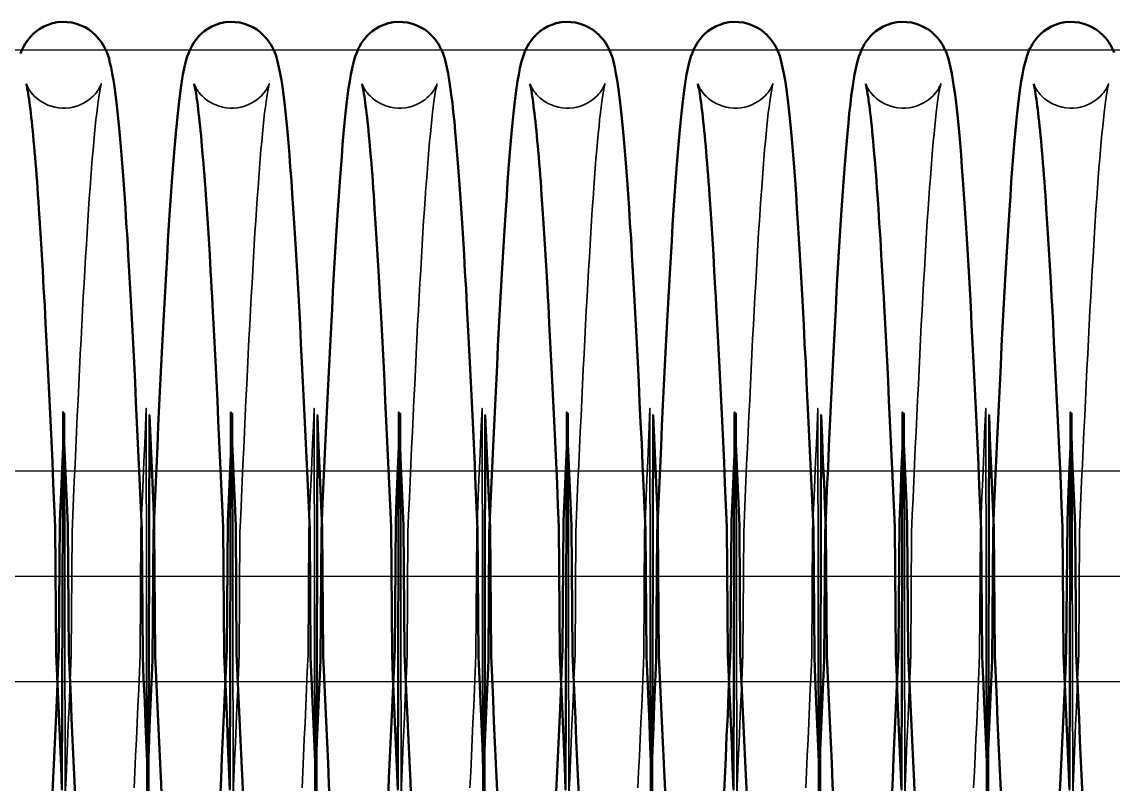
# Model space of a CAD drawing. Header units: millimetres. Extents: x 0 to 190005487, y 0 to 455456909.
# Drawn here: x 90933 to 90984.8, y 28299.7 to 28335.9 of the extents above; entities that cross this region are included whole.
import ezdxf

# ---------------------------------------------------------------- set-up
doc = ezdxf.new("R2010")
doc.units = ezdxf.units.MM
doc.header["$LTSCALE"] = 400
doc.header["$MEASUREMENT"] = 0
doc.linetypes.add('ACAD_ISO04W100', pattern=[30, 24, -3, 0, -3])
doc.linetypes.add('CEN', pattern=[35, 30, -2, 1, -2])
doc.layers.get('0').update_dxf_attribs({"linetype": 'CONTINUOUS'})
doc.layers.add('cen', color=1, linetype='ACAD_ISO04W100')
doc.layers.add('가려진 것(ISO)', color=7, linetype='CONTINUOUS', lineweight=35)
doc.layers.add('가시적인 것(ISO)', color=7, linetype='CONTINUOUS', lineweight=50)

# ---------------------------------------------------------------- blocks, each defined once
blk = doc.blocks.new('토션스프링 3')
at = {"layer": '가려진 것(ISO)', "flags": 128}
for points in [[(21462384.21, -50952857.63), (21462384.22, -50952857.65), (21462384.24, -50952857.7), (21462384.28, -50952857.81), (21462384.36, -50952857.97), (21462384.42, -50952858.08), (21462384.49, -50952858.2), (21462384.59, -50952858.33), (21462384.7, -50952858.48), (21462384.84, -50952858.65), (21462385.01, -50952858.83), (21462385.21, -50952859.01), (21462385.43, -50952859.19), (21462385.69, -50952859.36), (21462385.97, -50952859.52), (21462386.27, -50952859.66), (21462386.59, -50952859.77), (21462386.93, -50952859.86), (21462387.28, -50952859.92), (21462387.63, -50952859.95), (21462387.99, -50952859.95), (21462388.35, -50952859.91), (21462388.69, -50952859.85), (21462389.03, -50952859.76), (21462389.35, -50952859.63), (21462389.65, -50952859.49), (21462389.92, -50952859.33), (21462390.17, -50952859.16), (21462390.39, -50952858.98), (21462390.58, -50952858.8), (21462390.75, -50952858.62), (21462390.88, -50952858.46), (21462390.99, -50952858.31), (21462391.08, -50952858.17), (21462391.15, -50952858.05), (21462391.21, -50952857.95), (21462391.25, -50952857.87), (21462391.31, -50952857.74), (21462391.34, -50952857.67), (21462391.35, -50952857.63), (21462391.35, -50952857.64), (21462391.34, -50952857.67), (21462391.32, -50952857.73), (21462391.3, -50952857.81), (21462391.28, -50952857.91), (21462391.23, -50952858.17), (21462391.17, -50952858.51), (21462391.11, -50952858.9), (21462391.04, -50952859.35), (21462390.98, -50952859.86), (21462390.91, -50952860.42), (21462390.84, -50952861.02), (21462390.77, -50952861.68), (21462390.7, -50952862.38), (21462390.63, -50952863.13), (21462390.56, -50952863.93), (21462390.49, -50952864.76), (21462390.42, -50952865.64), (21462390.35, -50952866.56), (21462390.28, -50952867.53), (21462390.21, -50952868.53), (21462390.14, -50952869.57), (21462390.07, -50952870.66), (21462390, -50952871.77), (21462389.93, -50952872.93), (21462389.85, -50952874.11), (21462389.78, -50952875.33), (21462389.71, -50952876.58), (21462389.64, -50952877.86), (21462389.57, -50952879.18), (21462389.5, -50952880.53), (21462389.43, -50952881.91), (21462389.35, -50952883.31), (21462389.28, -50952884.74), (21462389.21, -50952886.2), (21462389.14, -50952887.68), (21462389.07, -50952889.18), (21462389, -50952890.7), (21462388.93, -50952892.24), (21462388.85, -50952893.79), (21462388.78, -50952895.37), (21462388.71, -50952896.97), (21462388.64, -50952898.58), (21462388.57, -50952900.21), (21462388.5, -50952911.85), (21462388.42, -50952913.5), (21462388.35, -50952915.16), (21462388.28, -50952916.83), (21462388.21, -50952918.5), (21462388.14, -50952920.18), (21462388.07, -50952921.86), (21462388, -50952923.54), (21462387.92, -50952925.23), (21462387.85, -50952888.93), (21462387.78, -50952890.62)], [(21462400.16, -50952857.63), (21462400.17, -50952857.65), (21462400.19, -50952857.7), (21462400.23, -50952857.81), (21462400.31, -50952857.97), (21462400.37, -50952858.07), (21462400.44, -50952858.19), (21462400.53, -50952858.33), (21462400.64, -50952858.48), (21462400.78, -50952858.65), (21462400.95, -50952858.82), (21462401.15, -50952859), (21462401.37, -50952859.18), (21462401.63, -50952859.35), (21462401.91, -50952859.51), (21462402.21, -50952859.65), (21462402.53, -50952859.77), (21462402.87, -50952859.86), (21462403.22, -50952859.92), (21462403.57, -50952859.95), (21462403.93, -50952859.95), (21462404.28, -50952859.92), (21462404.63, -50952859.85), (21462404.96, -50952859.76), (21462405.28, -50952859.64), (21462405.58, -50952859.49), (21462405.86, -50952859.33), (21462406.11, -50952859.16), (21462406.33, -50952858.98), (21462406.53, -50952858.8), (21462406.69, -50952858.62), (21462406.83, -50952858.46), (21462406.94, -50952858.31), (21462407.03, -50952858.17), (21462407.1, -50952858.06), (21462407.15, -50952857.95), (21462407.2, -50952857.87), (21462407.25, -50952857.74), (21462407.28, -50952857.67), (21462407.3, -50952857.63), (21462407.3, -50952857.63), (21462407.29, -50952857.67), (21462407.27, -50952857.73), (21462407.25, -50952857.81), (21462407.23, -50952857.91), (21462407.18, -50952858.17), (21462407.12, -50952858.51), (21462407.06, -50952858.9), (21462406.99, -50952859.35), (21462406.93, -50952859.86), (21462406.86, -50952860.41), (21462406.79, -50952861.02), (21462406.72, -50952861.68), (21462406.65, -50952862.38), (21462406.58, -50952863.13), (21462406.51, -50952863.92), (21462406.44, -50952864.76), (21462406.37, -50952865.64), (21462406.3, -50952866.56), (21462406.23, -50952867.52), (21462406.16, -50952868.53), (21462406.09, -50952869.57), (21462406.02, -50952870.65), (21462405.94, -50952871.77), (21462405.87, -50952872.92), (21462405.8, -50952874.11), (21462405.73, -50952875.33), (21462405.66, -50952876.58), (21462405.59, -50952877.86), (21462405.52, -50952879.18), (21462405.44, -50952880.53), (21462405.37, -50952881.9), (21462405.3, -50952883.31), (21462405.23, -50952884.74), (21462405.16, -50952886.2), (21462405.09, -50952887.68), (21462405.02, -50952889.18), (21462404.94, -50952890.7), (21462404.87, -50952892.23), (21462404.8, -50952893.79), (21462404.73, -50952895.37), (21462404.66, -50952896.96), (21462404.59, -50952898.58), (21462404.52, -50952900.21), (21462404.44, -50952911.85), (21462404.37, -50952913.5), (21462404.3, -50952915.16), (21462404.23, -50952916.83), (21462404.16, -50952918.5), (21462404.09, -50952920.18), (21462404.01, -50952921.86), (21462403.94, -50952923.54), (21462403.87, -50952925.23), (21462403.8, -50952888.93), (21462403.73, -50952890.62)], [(21462416.11, -50952857.63), (21462416.11, -50952857.65), (21462416.13, -50952857.7), (21462416.18, -50952857.81), (21462416.26, -50952857.97), (21462416.31, -50952858.07), (21462416.39, -50952858.19), (21462416.48, -50952858.33), (21462416.59, -50952858.48), (21462416.73, -50952858.65), (21462416.9, -50952858.82), (21462417.09, -50952859), (21462417.32, -50952859.18), (21462417.57, -50952859.35), (21462417.85, -50952859.51), (21462418.16, -50952859.65), (21462418.48, -50952859.77), (21462418.81, -50952859.86), (21462419.16, -50952859.92), (21462419.52, -50952859.95), (21462419.87, -50952859.95), (21462420.23, -50952859.92), (21462420.58, -50952859.85), (21462420.91, -50952859.76), (21462421.23, -50952859.64), (21462421.53, -50952859.49), (21462421.81, -50952859.33), (21462422.06, -50952859.16), (21462422.28, -50952858.98), (21462422.47, -50952858.8), (21462422.64, -50952858.62), (21462422.77, -50952858.46), (21462422.89, -50952858.31), (21462422.97, -50952858.17), (21462423.05, -50952858.06), (21462423.1, -50952857.95), (21462423.14, -50952857.87), (21462423.2, -50952857.74), (21462423.23, -50952857.67), (21462423.24, -50952857.63), (21462423.24, -50952857.63), (21462423.23, -50952857.67), (21462423.22, -50952857.73), (21462423.2, -50952857.81), (21462423.18, -50952857.91), (21462423.12, -50952858.17), (21462423.07, -50952858.51), (21462423, -50952858.9), (21462422.94, -50952859.35), (21462422.87, -50952859.86), (21462422.81, -50952860.41), (21462422.74, -50952861.02), (21462422.67, -50952861.68), (21462422.6, -50952862.38), (21462422.53, -50952863.13), (21462422.46, -50952863.92), (21462422.39, -50952864.76), (21462422.32, -50952865.64), (21462422.25, -50952866.56), (21462422.18, -50952867.52), (21462422.1, -50952868.53), (21462422.03, -50952869.57), (21462421.96, -50952870.65), (21462421.89, -50952871.77), (21462421.82, -50952872.92), (21462421.75, -50952874.11), (21462421.68, -50952875.33), (21462421.61, -50952876.58), (21462421.53, -50952877.86), (21462421.46, -50952879.18), (21462421.39, -50952880.53), (21462421.32, -50952881.9), (21462421.25, -50952883.31), (21462421.18, -50952884.74), (21462421.11, -50952886.2), (21462421.03, -50952887.68), (21462420.96, -50952889.18), (21462420.89, -50952890.7), (21462420.82, -50952892.23), (21462420.75, -50952893.79), (21462420.68, -50952895.37), (21462420.61, -50952896.96), (21462420.53, -50952898.58), (21462420.46, -50952900.21), (21462420.39, -50952911.85), (21462420.32, -50952913.5), (21462420.25, -50952915.16), (21462420.18, -50952916.83), (21462420.1, -50952918.5), (21462420.03, -50952920.18), (21462419.96, -50952921.86), (21462419.89, -50952923.54), (21462419.82, -50952925.23), (21462419.75, -50952888.93), (21462419.67, -50952890.62)], [(21462432.05, -50952857.63), (21462432.06, -50952857.65), (21462432.08, -50952857.7), (21462432.12, -50952857.81), (21462432.2, -50952857.97), (21462432.26, -50952858.07), (21462432.33, -50952858.19), (21462432.42, -50952858.33), (21462432.54, -50952858.48), (21462432.68, -50952858.65), (21462432.84, -50952858.82), (21462433.04, -50952859), (21462433.27, -50952859.18), (21462433.52, -50952859.35), (21462433.8, -50952859.51), (21462434.1, -50952859.65), (21462434.42, -50952859.77), (21462434.76, -50952859.86), (21462435.11, -50952859.92), (21462435.46, -50952859.95), (21462435.82, -50952859.95), (21462436.18, -50952859.92), (21462436.52, -50952859.85), (21462436.86, -50952859.76), (21462437.18, -50952859.64), (21462437.48, -50952859.49), (21462437.76, -50952859.33), (21462438.01, -50952859.16), (21462438.23, -50952858.98), (21462438.42, -50952858.8), (21462438.58, -50952858.62), (21462438.72, -50952858.46), (21462438.83, -50952858.31), (21462438.92, -50952858.17), (21462438.99, -50952858.06), (21462439.05, -50952857.95), (21462439.09, -50952857.87), (21462439.15, -50952857.74), (21462439.18, -50952857.67), (21462439.19, -50952857.63), (21462439.19, -50952857.63), (21462439.18, -50952857.67), (21462439.16, -50952857.73), (21462439.15, -50952857.81), (21462439.12, -50952857.91), (21462439.07, -50952858.17), (21462439.01, -50952858.51), (21462438.95, -50952858.9), (21462438.89, -50952859.35), (21462438.82, -50952859.86), (21462438.75, -50952860.41), (21462438.68, -50952861.02), (21462438.62, -50952861.68), (21462438.55, -50952862.38), (21462438.48, -50952863.13), (21462438.41, -50952863.92), (21462438.33, -50952864.76), (21462438.26, -50952865.64), (21462438.19, -50952866.56), (21462438.12, -50952867.52), (21462438.05, -50952868.53), (21462437.98, -50952869.57), (21462437.91, -50952870.65), (21462437.84, -50952871.77), (21462437.77, -50952872.92), (21462437.7, -50952874.11), (21462437.62, -50952875.33), (21462437.55, -50952876.58), (21462437.48, -50952877.86), (21462437.41, -50952879.18), (21462437.34, -50952880.53), (21462437.27, -50952881.9), (21462437.2, -50952883.31), (21462437.12, -50952884.74), (21462437.05, -50952886.2), (21462436.98, -50952887.68), (21462436.91, -50952889.18), (21462436.84, -50952890.7), (21462436.77, -50952892.23), (21462436.69, -50952893.79), (21462436.62, -50952895.37), (21462436.55, -50952896.96), (21462436.48, -50952898.58), (21462436.41, -50952900.21), (21462436.34, -50952911.85), (21462436.27, -50952913.5), (21462436.19, -50952915.16), (21462436.12, -50952916.83), (21462436.05, -50952918.5), (21462435.98, -50952920.18), (21462435.91, -50952921.86), (21462435.84, -50952923.54), (21462435.76, -50952925.23), (21462435.69, -50952888.93), (21462435.62, -50952890.62)], [(21462448, -50952857.63), (21462448.01, -50952857.65), (21462448.03, -50952857.7), (21462448.07, -50952857.81), (21462448.15, -50952857.97), (21462448.21, -50952858.07), (21462448.28, -50952858.19), (21462448.37, -50952858.33), (21462448.49, -50952858.48), (21462448.62, -50952858.65), (21462448.79, -50952858.82), (21462448.99, -50952859), (21462449.21, -50952859.18), (21462449.47, -50952859.35), (21462449.75, -50952859.51), (21462450.05, -50952859.65), (21462450.37, -50952859.77), (21462450.71, -50952859.86), (21462451.06, -50952859.92), (21462451.41, -50952859.95), (21462451.77, -50952859.95), (21462452.12, -50952859.92), (21462452.47, -50952859.85), (21462452.81, -50952859.76), (21462453.12, -50952859.64), (21462453.43, -50952859.49), (21462453.7, -50952859.33), (21462453.95, -50952859.16), (21462454.17, -50952858.98), (21462454.37, -50952858.8), (21462454.53, -50952858.62), (21462454.67, -50952858.46), (21462454.78, -50952858.31), (21462454.87, -50952858.17), (21462454.94, -50952858.06), (21462454.99, -50952857.95), (21462455.04, -50952857.87), (21462455.1, -50952857.74), (21462455.12, -50952857.67), (21462455.14, -50952857.63), (21462455.14, -50952857.63), (21462455.13, -50952857.67), (21462455.11, -50952857.73), (21462455.09, -50952857.81), (21462455.07, -50952857.91), (21462455.02, -50952858.17), (21462454.96, -50952858.51), (21462454.9, -50952858.9), (21462454.83, -50952859.35), (21462454.77, -50952859.86), (21462454.7, -50952860.41), (21462454.63, -50952861.02), (21462454.56, -50952861.68), (21462454.49, -50952862.38), (21462454.42, -50952863.13), (21462454.35, -50952863.92), (21462454.28, -50952864.76), (21462454.21, -50952865.64), (21462454.14, -50952866.56), (21462454.07, -50952867.52), (21462454, -50952868.53), (21462453.93, -50952869.57), (21462453.86, -50952870.65), (21462453.78, -50952871.77), (21462453.71, -50952872.92), (21462453.64, -50952874.11), (21462453.57, -50952875.33), (21462453.5, -50952876.58), (21462453.43, -50952877.86), (21462453.36, -50952879.18), (21462453.29, -50952880.53), (21462453.21, -50952881.9), (21462453.14, -50952883.31), (21462453.07, -50952884.74), (21462453, -50952886.2), (21462452.93, -50952887.68), (21462452.86, -50952889.18), (21462452.78, -50952890.7), (21462452.71, -50952892.23), (21462452.64, -50952893.79), (21462452.57, -50952895.37), (21462452.5, -50952896.96), (21462452.43, -50952898.58), (21462452.36, -50952900.21), (21462452.28, -50952911.85), (21462452.21, -50952913.5), (21462452.14, -50952915.16), (21462452.07, -50952916.83), (21462452, -50952918.5), (21462451.93, -50952920.18), (21462451.85, -50952921.86), (21462451.78, -50952923.54), (21462451.71, -50952925.23), (21462451.64, -50952888.93), (21462451.57, -50952890.62)], [(21462463.95, -50952857.63), (21462463.95, -50952857.65), (21462463.97, -50952857.7), (21462464.02, -50952857.81), (21462464.1, -50952857.97), (21462464.15, -50952858.07), (21462464.23, -50952858.19), (21462464.32, -50952858.33), (21462464.43, -50952858.48), (21462464.57, -50952858.65), (21462464.74, -50952858.82), (21462464.93, -50952859), (21462465.16, -50952859.18), (21462465.41, -50952859.35), (21462465.69, -50952859.51), (21462466, -50952859.65), (21462466.32, -50952859.77), (21462466.66, -50952859.86), (21462467, -50952859.92), (21462467.36, -50952859.95), (21462467.71, -50952859.95), (21462468.07, -50952859.92), (21462468.42, -50952859.85), (21462468.75, -50952859.76), (21462469.07, -50952859.64), (21462469.37, -50952859.49), (21462469.65, -50952859.33), (21462469.9, -50952859.16), (21462470.12, -50952858.98), (21462470.31, -50952858.8), (21462470.48, -50952858.62), (21462470.61, -50952858.46), (21462470.73, -50952858.31), (21462470.82, -50952858.17), (21462470.89, -50952858.06), (21462470.94, -50952857.95), (21462470.98, -50952857.87), (21462471.04, -50952857.74), (21462471.07, -50952857.67), (21462471.08, -50952857.63), (21462471.08, -50952857.63), (21462471.07, -50952857.67), (21462471.06, -50952857.73), (21462471.04, -50952857.81), (21462471.02, -50952857.91), (21462470.97, -50952858.17), (21462470.91, -50952858.51), (21462470.84, -50952858.9), (21462470.78, -50952859.35), (21462470.71, -50952859.86), (21462470.65, -50952860.41), (21462470.58, -50952861.02), (21462470.51, -50952861.68), (21462470.44, -50952862.38), (21462470.37, -50952863.13), (21462470.3, -50952863.92), (21462470.23, -50952864.76), (21462470.16, -50952865.64), (21462470.09, -50952866.56), (21462470.02, -50952867.52), (21462469.95, -50952868.53), (21462469.87, -50952869.57), (21462469.8, -50952870.65), (21462469.73, -50952871.77), (21462469.66, -50952872.92), (21462469.59, -50952874.11), (21462469.52, -50952875.33), (21462469.45, -50952876.58), (21462469.38, -50952877.86), (21462469.3, -50952879.18), (21462469.23, -50952880.53), (21462469.16, -50952881.9), (21462469.09, -50952883.31), (21462469.02, -50952884.74), (21462468.95, -50952886.2), (21462468.87, -50952887.68), (21462468.8, -50952889.18), (21462468.73, -50952890.7), (21462468.66, -50952892.23), (21462468.59, -50952893.79), (21462468.52, -50952895.37), (21462468.45, -50952896.96), (21462468.37, -50952898.58), (21462468.3, -50952900.21), (21462468.23, -50952911.85), (21462468.16, -50952913.5), (21462468.09, -50952915.16), (21462468.02, -50952916.83), (21462467.94, -50952918.5), (21462467.87, -50952920.18), (21462467.8, -50952921.86), (21462467.73, -50952923.54), (21462467.66, -50952925.23), (21462467.59, -50952888.93), (21462467.52, -50952890.62)], [(21462479.89, -50952857.63), (21462479.9, -50952857.65), (21462479.92, -50952857.7), (21462479.96, -50952857.81), (21462480.04, -50952857.97), (21462480.1, -50952858.07), (21462480.17, -50952858.19), (21462480.27, -50952858.33), (21462480.38, -50952858.48), (21462480.52, -50952858.65), (21462480.69, -50952858.82), (21462480.88, -50952859), (21462481.11, -50952859.18), (21462481.36, -50952859.35), (21462481.64, -50952859.51), (21462481.94, -50952859.65), (21462482.26, -50952859.77), (21462482.6, -50952859.86), (21462482.95, -50952859.92), (21462483.31, -50952859.95), (21462483.66, -50952859.95), (21462484.02, -50952859.92), (21462484.36, -50952859.85), (21462484.7, -50952859.76), (21462485.02, -50952859.64), (21462485.32, -50952859.49), (21462485.6, -50952859.33), (21462485.85, -50952859.16), (21462486.07, -50952858.98), (21462486.26, -50952858.8), (21462486.42, -50952858.62), (21462486.56, -50952858.46), (21462486.67, -50952858.31), (21462486.76, -50952858.17), (21462486.83, -50952858.06), (21462486.89, -50952857.95), (21462486.93, -50952857.87), (21462486.99, -50952857.74), (21462487.02, -50952857.67), (21462487.03, -50952857.63), (21462487.03, -50952857.63), (21462487.02, -50952857.67), (21462487.01, -50952857.73), (21462486.99, -50952857.81), (21462486.96, -50952857.91), (21462486.91, -50952858.17), (21462486.85, -50952858.51), (21462486.79, -50952858.9), (21462486.73, -50952859.35), (21462486.66, -50952859.86), (21462486.59, -50952860.41), (21462486.52, -50952861.02), (21462486.46, -50952861.68), (21462486.39, -50952862.38), (21462486.32, -50952863.13), (21462486.25, -50952863.92), (21462486.18, -50952864.76), (21462486.1, -50952865.64), (21462486.03, -50952866.56), (21462485.96, -50952867.52), (21462485.89, -50952868.53), (21462485.82, -50952869.57), (21462485.75, -50952870.65), (21462485.68, -50952871.77), (21462485.61, -50952872.92), (21462485.54, -50952874.11), (21462485.46, -50952875.33), (21462485.39, -50952876.58), (21462485.32, -50952877.86), (21462485.25, -50952879.18), (21462485.18, -50952880.53), (21462485.11, -50952881.9), (21462485.04, -50952883.31), (21462484.96, -50952884.74), (21462484.89, -50952886.2), (21462484.82, -50952887.68), (21462484.75, -50952889.18), (21462484.68, -50952890.7), (21462484.61, -50952892.23), (21462484.54, -50952893.79), (21462484.46, -50952895.37), (21462484.39, -50952896.96), (21462484.32, -50952898.58), (21462484.25, -50952900.21), (21462484.18, -50952911.85), (21462484.11, -50952913.5), (21462484.03, -50952915.16), (21462483.96, -50952916.83), (21462483.89, -50952918.5), (21462483.82, -50952920.18), (21462483.75, -50952921.86), (21462483.68, -50952923.54), (21462483.61, -50952925.23), (21462483.53, -50952888.93), (21462483.46, -50952890.62)], [(21462394.47, -50952924.51), (21462394.54, -50952922.99), (21462394.61, -50952921.45), (21462394.68, -50952919.89), (21462394.75, -50952918.32), (21462394.83, -50952916.73), (21462394.9, -50952915.12), (21462394.97, -50952913.49), (21462395.04, -50952911.85), (21462395.11, -50952900.2), (21462395.18, -50952898.54), (21462395.25, -50952896.87), (21462395.33, -50952895.2), (21462395.4, -50952893.52), (21462395.47, -50952891.84), (21462395.54, -50952890.16), (21462395.61, -50952888.47), (21462395.68, -50952924.78), (21462395.75, -50952923.09)], [(21462410.42, -50952924.51), (21462410.49, -50952922.99), (21462410.56, -50952921.45), (21462410.63, -50952919.89), (21462410.7, -50952918.32), (21462410.77, -50952916.73), (21462410.84, -50952915.12), (21462410.91, -50952913.49), (21462410.99, -50952911.85), (21462411.06, -50952900.2), (21462411.13, -50952898.54), (21462411.2, -50952896.87), (21462411.27, -50952895.2), (21462411.34, -50952893.52), (21462411.42, -50952891.84), (21462411.49, -50952890.15), (21462411.56, -50952888.47), (21462411.63, -50952924.78), (21462411.7, -50952923.09)], [(21462426.36, -50952924.51), (21462426.43, -50952922.99), (21462426.5, -50952921.45), (21462426.58, -50952919.89), (21462426.65, -50952918.32), (21462426.72, -50952916.73), (21462426.79, -50952915.12), (21462426.86, -50952913.49), (21462426.93, -50952911.85), (21462427.01, -50952900.2), (21462427.08, -50952898.54), (21462427.15, -50952896.87), (21462427.22, -50952895.2), (21462427.29, -50952893.52), (21462427.36, -50952891.84), (21462427.43, -50952890.15), (21462427.51, -50952888.47), (21462427.58, -50952924.78), (21462427.65, -50952923.09)], [(21462442.31, -50952924.51), (21462442.38, -50952922.99), (21462442.45, -50952921.45), (21462442.52, -50952919.89), (21462442.59, -50952918.32), (21462442.67, -50952916.73), (21462442.74, -50952915.12), (21462442.81, -50952913.49), (21462442.88, -50952911.85), (21462442.95, -50952900.2), (21462443.02, -50952898.54), (21462443.1, -50952896.87), (21462443.17, -50952895.2), (21462443.24, -50952893.52), (21462443.31, -50952891.84), (21462443.38, -50952890.15), (21462443.45, -50952888.47), (21462443.52, -50952924.78), (21462443.6, -50952923.09)], [(21462458.26, -50952924.51), (21462458.33, -50952922.99), (21462458.4, -50952921.45), (21462458.47, -50952919.89), (21462458.54, -50952918.32), (21462458.61, -50952916.73), (21462458.68, -50952915.12), (21462458.76, -50952913.49), (21462458.83, -50952911.85), (21462458.9, -50952900.2), (21462458.97, -50952898.54), (21462459.04, -50952896.87), (21462459.11, -50952895.2), (21462459.19, -50952893.52), (21462459.26, -50952891.84), (21462459.33, -50952890.15), (21462459.4, -50952888.47), (21462459.47, -50952924.78), (21462459.54, -50952923.09)], [(21462474.2, -50952924.51), (21462474.27, -50952922.99), (21462474.35, -50952921.45), (21462474.42, -50952919.89), (21462474.49, -50952918.32), (21462474.56, -50952916.73), (21462474.63, -50952915.12), (21462474.7, -50952913.49), (21462474.77, -50952911.85), (21462474.85, -50952900.2), (21462474.92, -50952898.54), (21462474.99, -50952896.87), (21462475.06, -50952895.2), (21462475.13, -50952893.52), (21462475.2, -50952891.83), (21462475.27, -50952890.15), (21462475.35, -50952888.47), (21462475.42, -50952924.78), (21462475.49, -50952923.09)]]:
    blk.add_lwpolyline(points, dxfattribs=at)
at = {"layer": '가시적인 것(ISO)', "flags": 128}
for points in [[(21462383.67, -50952854.75), (21462383.81, -50952854.43), (21462383.89, -50952854.25), (21462383.99, -50952854.05), (21462384.12, -50952853.85), (21462384.26, -50952853.63), (21462384.44, -50952853.39), (21462384.64, -50952853.14), (21462384.89, -50952852.9), (21462385.19, -50952852.65), (21462385.52, -50952852.41), (21462385.89, -50952852.21), (21462386.29, -50952852.03), (21462386.72, -50952851.89), (21462387.17, -50952851.8), (21462387.63, -50952851.76), (21462388.09, -50952851.77), (21462388.55, -50952851.83), (21462388.99, -50952851.93), (21462389.41, -50952852.09), (21462389.81, -50952852.27), (21462390.17, -50952852.49), (21462390.48, -50952852.73), (21462390.76, -50952852.98), (21462390.99, -50952853.23), (21462391.19, -50952853.47), (21462391.35, -50952853.7), (21462391.49, -50952853.92), (21462391.61, -50952854.12), (21462391.71, -50952854.31), (21462391.88, -50952854.65), (21462391.99, -50952854.97), (21462392.08, -50952855.25), (21462392.14, -50952855.53), (21462392.27, -50952856.08), (21462392.39, -50952856.66), (21462392.5, -50952857.28), (21462392.6, -50952857.94), (21462392.7, -50952858.66), (21462392.79, -50952859.45), (21462392.89, -50952860.3), (21462392.98, -50952861.22), (21462393.08, -50952862.21), (21462393.17, -50952863.26), (21462393.26, -50952864.37), (21462393.36, -50952865.55), (21462393.45, -50952866.79), (21462393.54, -50952868.08), (21462393.63, -50952869.44), (21462393.72, -50952870.86), (21462393.82, -50952872.33), (21462393.91, -50952873.87), (21462394, -50952875.46), (21462394.09, -50952877.1), (21462394.18, -50952878.79), (21462394.28, -50952880.52), (21462394.37, -50952882.3), (21462394.46, -50952884.11), (21462394.55, -50952885.97), (21462394.64, -50952887.87), (21462394.73, -50952889.81), (21462394.82, -50952891.79), (21462394.92, -50952893.79), (21462395.01, -50952895.83), (21462395.1, -50952897.88), (21462395.19, -50952899.96), (21462395.28, -50952912.05), (21462395.37, -50952914.16), (21462395.47, -50952916.29), (21462395.56, -50952918.44), (21462395.65, -50952920.6), (21462395.74, -50952922.76), (21462395.83, -50952924.93), (21462395.92, -50952889.1), (21462396.02, -50952891.26), (21462396.11, -50952893.41), (21462396.2, -50952895.55), (21462396.29, -50952897.69), (21462396.38, -50952899.82), (21462396.47, -50952911.94), (21462396.56, -50952914.04), (21462396.66, -50952916.11), (21462396.75, -50952918.16), (21462396.84, -50952920.18), (21462396.93, -50952922.16), (21462397.02, -50952924.12), (21462397.11, -50952926.04)], [(21462395.75, -50952923.09), (21462395.85, -50952920.93), (21462395.94, -50952918.77), (21462396.03, -50952916.62), (21462396.12, -50952914.48), (21462396.21, -50952912.36), (21462396.3, -50952900.26), (21462396.4, -50952898.19), (21462396.49, -50952896.13), (21462396.58, -50952894.1), (21462396.67, -50952892.09), (21462396.76, -50952890.11), (21462396.85, -50952888.16), (21462396.95, -50952886.25), (21462397.04, -50952884.38), (21462397.13, -50952882.56), (21462397.22, -50952880.78), (21462397.31, -50952879.04), (21462397.4, -50952877.35), (21462397.5, -50952875.7), (21462397.59, -50952874.1), (21462397.68, -50952872.56), (21462397.77, -50952871.07), (21462397.86, -50952869.64), (21462397.96, -50952868.27), (21462398.05, -50952866.96), (21462398.14, -50952865.72), (21462398.23, -50952864.53), (21462398.32, -50952863.41), (21462398.42, -50952862.36), (21462398.51, -50952861.37), (21462398.61, -50952860.44), (21462398.7, -50952859.58), (21462398.79, -50952858.79), (21462398.89, -50952858.06), (21462398.99, -50952857.39), (21462399.1, -50952856.76), (21462399.22, -50952856.17), (21462399.35, -50952855.62), (21462399.51, -50952855.06), (21462399.62, -50952854.75), (21462399.76, -50952854.43), (21462399.84, -50952854.25), (21462399.94, -50952854.05), (21462400.06, -50952853.85), (21462400.21, -50952853.63), (21462400.38, -50952853.39), (21462400.59, -50952853.14), (21462400.84, -50952852.89), (21462401.13, -50952852.65), (21462401.46, -50952852.41), (21462401.83, -50952852.21), (21462402.24, -50952852.03), (21462402.67, -50952851.89), (21462403.12, -50952851.8), (21462403.58, -50952851.76), (21462404.04, -50952851.77), (21462404.5, -50952851.83), (21462404.94, -50952851.93), (21462405.36, -50952852.09), (21462405.75, -50952852.27), (21462406.11, -50952852.49), (21462406.43, -50952852.73), (21462406.7, -50952852.98), (21462406.94, -50952853.23), (21462407.14, -50952853.47), (21462407.3, -50952853.7), (21462407.44, -50952853.92), (21462407.56, -50952854.12), (21462407.66, -50952854.31), (21462407.82, -50952854.66), (21462407.94, -50952854.97), (21462408.02, -50952855.25), (21462408.09, -50952855.53), (21462408.22, -50952856.08), (21462408.34, -50952856.66), (21462408.45, -50952857.28), (21462408.55, -50952857.94), (21462408.64, -50952858.66), (21462408.74, -50952859.45), (21462408.84, -50952860.3), (21462408.93, -50952861.22), (21462409.02, -50952862.21), (21462409.12, -50952863.26), (21462409.21, -50952864.37), (21462409.3, -50952865.55), (21462409.4, -50952866.79), (21462409.49, -50952868.08), (21462409.58, -50952869.44), (21462409.67, -50952870.86), (21462409.76, -50952872.33), (21462409.85, -50952873.87), (21462409.95, -50952875.46), (21462410.04, -50952877.1), (21462410.13, -50952878.79), (21462410.22, -50952880.52), (21462410.31, -50952882.3), (21462410.4, -50952884.11), (21462410.5, -50952885.97), (21462410.59, -50952887.87), (21462410.68, -50952889.81), (21462410.77, -50952891.79), (21462410.86, -50952893.79), (21462410.96, -50952895.83), (21462411.05, -50952897.88), (21462411.14, -50952899.96), (21462411.23, -50952912.05), (21462411.32, -50952914.16), (21462411.41, -50952916.29), (21462411.5, -50952918.44), (21462411.6, -50952920.6), (21462411.69, -50952922.76), (21462411.78, -50952924.93), (21462411.87, -50952889.1), (21462411.96, -50952891.26), (21462412.05, -50952893.41), (21462412.14, -50952895.55), (21462412.24, -50952897.69), (21462412.33, -50952899.82), (21462412.42, -50952911.94), (21462412.51, -50952914.04), (21462412.6, -50952916.11), (21462412.7, -50952918.16), (21462412.79, -50952920.18), (21462412.88, -50952922.16), (21462412.97, -50952924.12), (21462413.06, -50952926.04)], [(21462411.7, -50952923.09), (21462411.79, -50952920.93), (21462411.88, -50952918.77), (21462411.98, -50952916.62), (21462412.07, -50952914.48), (21462412.16, -50952912.36), (21462412.25, -50952900.26), (21462412.34, -50952898.19), (21462412.43, -50952896.13), (21462412.53, -50952894.1), (21462412.62, -50952892.09), (21462412.71, -50952890.11), (21462412.8, -50952888.16), (21462412.89, -50952886.25), (21462412.98, -50952884.38), (21462413.08, -50952882.56), (21462413.17, -50952880.78), (21462413.26, -50952879.04), (21462413.35, -50952877.35), (21462413.44, -50952875.7), (21462413.53, -50952874.1), (21462413.63, -50952872.56), (21462413.72, -50952871.07), (21462413.81, -50952869.64), (21462413.9, -50952868.27), (21462414, -50952866.96), (21462414.09, -50952865.72), (21462414.18, -50952864.53), (21462414.27, -50952863.41), (21462414.36, -50952862.36), (21462414.46, -50952861.37), (21462414.55, -50952860.44), (21462414.65, -50952859.58), (21462414.74, -50952858.79), (21462414.84, -50952858.06), (21462414.94, -50952857.39), (21462415.04, -50952856.76), (21462415.16, -50952856.17), (21462415.29, -50952855.61), (21462415.46, -50952855.06), (21462415.57, -50952854.75), (21462415.7, -50952854.43), (21462415.79, -50952854.25), (21462415.89, -50952854.05), (21462416.01, -50952853.85), (21462416.15, -50952853.63), (21462416.33, -50952853.39), (21462416.54, -50952853.14), (21462416.79, -50952852.89), (21462417.08, -50952852.65), (21462417.41, -50952852.41), (21462417.78, -50952852.2), (21462418.18, -50952852.03), (21462418.61, -50952851.89), (21462419.06, -50952851.8), (21462419.52, -50952851.76), (21462419.99, -50952851.77), (21462420.44, -50952851.83), (21462420.89, -50952851.93), (21462421.31, -50952852.09), (21462421.7, -50952852.28), (21462422.06, -50952852.49), (21462422.38, -50952852.73), (21462422.65, -50952852.98), (21462422.89, -50952853.23), (21462423.08, -50952853.47), (21462423.25, -50952853.7), (21462423.39, -50952853.92), (21462423.5, -50952854.12), (21462423.61, -50952854.31), (21462423.77, -50952854.66), (21462423.88, -50952854.97), (21462423.97, -50952855.25), (21462424.04, -50952855.53), (21462424.17, -50952856.08), (21462424.29, -50952856.66), (21462424.39, -50952857.28), (21462424.49, -50952857.94), (21462424.59, -50952858.66), (21462424.69, -50952859.45), (21462424.78, -50952860.3), (21462424.88, -50952861.22), (21462424.97, -50952862.21), (21462425.06, -50952863.26), (21462425.16, -50952864.37), (21462425.25, -50952865.55), (21462425.34, -50952866.79), (21462425.43, -50952868.08), (21462425.53, -50952869.44), (21462425.62, -50952870.86), (21462425.71, -50952872.33), (21462425.8, -50952873.87), (21462425.89, -50952875.46), (21462425.99, -50952877.1), (21462426.08, -50952878.79), (21462426.17, -50952880.52), (21462426.26, -50952882.3), (21462426.35, -50952884.11), (21462426.44, -50952885.97), (21462426.53, -50952887.87), (21462426.63, -50952889.81), (21462426.72, -50952891.79), (21462426.81, -50952893.79), (21462426.9, -50952895.83), (21462426.99, -50952897.88), (21462427.08, -50952899.96), (21462427.18, -50952912.05), (21462427.27, -50952914.16), (21462427.36, -50952916.29), (21462427.45, -50952918.44), (21462427.54, -50952920.6), (21462427.63, -50952922.76), (21462427.73, -50952924.93), (21462427.82, -50952889.1), (21462427.91, -50952891.26), (21462428, -50952893.41), (21462428.09, -50952895.55), (21462428.18, -50952897.69), (21462428.28, -50952899.82), (21462428.37, -50952911.94), (21462428.46, -50952914.04), (21462428.55, -50952916.11), (21462428.64, -50952918.16), (21462428.73, -50952920.18), (21462428.82, -50952922.16), (21462428.92, -50952924.12), (21462429.01, -50952926.04)], [(21462427.65, -50952923.09), (21462427.74, -50952920.93), (21462427.83, -50952918.77), (21462427.92, -50952916.62), (21462428.02, -50952914.48), (21462428.11, -50952912.36), (21462428.2, -50952900.26), (21462428.29, -50952898.19), (21462428.38, -50952896.13), (21462428.47, -50952894.1), (21462428.56, -50952892.09), (21462428.66, -50952890.11), (21462428.75, -50952888.16), (21462428.84, -50952886.25), (21462428.93, -50952884.38), (21462429.02, -50952882.56), (21462429.11, -50952880.78), (21462429.21, -50952879.04), (21462429.3, -50952877.35), (21462429.39, -50952875.7), (21462429.48, -50952874.1), (21462429.57, -50952872.56), (21462429.67, -50952871.07), (21462429.76, -50952869.64), (21462429.85, -50952868.27), (21462429.94, -50952866.96), (21462430.03, -50952865.72), (21462430.13, -50952864.53), (21462430.22, -50952863.41), (21462430.31, -50952862.36), (21462430.41, -50952861.37), (21462430.5, -50952860.44), (21462430.59, -50952859.58), (21462430.69, -50952858.79), (21462430.78, -50952858.06), (21462430.88, -50952857.39), (21462430.99, -50952856.76), (21462431.11, -50952856.17), (21462431.24, -50952855.61), (21462431.4, -50952855.06), (21462431.51, -50952854.75), (21462431.65, -50952854.42), (21462431.73, -50952854.25), (21462431.84, -50952854.05), (21462431.96, -50952853.85), (21462432.1, -50952853.63), (21462432.28, -50952853.39), (21462432.49, -50952853.14), (21462432.73, -50952852.89), (21462433.03, -50952852.65), (21462433.36, -50952852.41), (21462433.73, -50952852.2), (21462434.13, -50952852.03), (21462434.56, -50952851.89), (21462435.01, -50952851.8), (21462435.47, -50952851.76), (21462435.93, -50952851.77), (21462436.39, -50952851.83), (21462436.83, -50952851.93), (21462437.26, -50952852.09), (21462437.65, -50952852.28), (21462438.01, -50952852.49), (21462438.32, -50952852.73), (21462438.6, -50952852.98), (21462438.83, -50952853.23), (21462439.03, -50952853.47), (21462439.2, -50952853.7), (21462439.33, -50952853.92), (21462439.45, -50952854.12), (21462439.55, -50952854.31), (21462439.71, -50952854.66), (21462439.83, -50952854.97), (21462439.92, -50952855.25), (21462439.99, -50952855.53), (21462440.11, -50952856.08), (21462440.23, -50952856.66), (21462440.34, -50952857.28), (21462440.44, -50952857.94), (21462440.54, -50952858.66), (21462440.63, -50952859.45), (21462440.73, -50952860.3), (21462440.82, -50952861.22), (21462440.92, -50952862.21), (21462441.01, -50952863.26), (21462441.1, -50952864.37), (21462441.2, -50952865.55), (21462441.29, -50952866.79), (21462441.38, -50952868.08), (21462441.47, -50952869.44), (21462441.56, -50952870.86), (21462441.66, -50952872.33), (21462441.75, -50952873.87), (21462441.84, -50952875.46), (21462441.93, -50952877.1), (21462442.02, -50952878.79), (21462442.12, -50952880.52), (21462442.21, -50952882.3), (21462442.3, -50952884.11), (21462442.39, -50952885.97), (21462442.48, -50952887.87), (21462442.57, -50952889.81), (21462442.67, -50952891.79), (21462442.76, -50952893.79), (21462442.85, -50952895.83), (21462442.94, -50952897.88), (21462443.03, -50952899.96), (21462443.12, -50952912.05), (21462443.21, -50952914.16), (21462443.31, -50952916.29), (21462443.4, -50952918.44), (21462443.49, -50952920.6), (21462443.58, -50952922.76), (21462443.67, -50952924.93), (21462443.76, -50952889.1), (21462443.86, -50952891.26), (21462443.95, -50952893.41), (21462444.04, -50952895.55), (21462444.13, -50952897.69), (21462444.22, -50952899.82), (21462444.31, -50952911.94), (21462444.41, -50952914.04), (21462444.5, -50952916.11), (21462444.59, -50952918.16), (21462444.68, -50952920.18), (21462444.77, -50952922.16), (21462444.86, -50952924.12), (21462444.95, -50952926.04)], [(21462443.6, -50952923.09), (21462443.69, -50952920.93), (21462443.78, -50952918.77), (21462443.87, -50952916.62), (21462443.96, -50952914.48), (21462444.05, -50952912.36), (21462444.15, -50952900.26), (21462444.24, -50952898.19), (21462444.33, -50952896.13), (21462444.42, -50952894.1), (21462444.51, -50952892.09), (21462444.6, -50952890.11), (21462444.69, -50952888.16), (21462444.79, -50952886.25), (21462444.88, -50952884.38), (21462444.97, -50952882.56), (21462445.06, -50952880.78), (21462445.15, -50952879.04), (21462445.24, -50952877.35), (21462445.34, -50952875.7), (21462445.43, -50952874.1), (21462445.52, -50952872.56), (21462445.61, -50952871.07), (21462445.7, -50952869.64), (21462445.8, -50952868.27), (21462445.89, -50952866.96), (21462445.98, -50952865.72), (21462446.07, -50952864.53), (21462446.17, -50952863.41), (21462446.26, -50952862.36), (21462446.35, -50952861.37), (21462446.45, -50952860.44), (21462446.54, -50952859.58), (21462446.63, -50952858.79), (21462446.73, -50952858.06), (21462446.83, -50952857.39), (21462446.94, -50952856.76), (21462447.06, -50952856.17), (21462447.19, -50952855.61), (21462447.35, -50952855.06), (21462447.46, -50952854.75), (21462447.6, -50952854.42), (21462447.68, -50952854.24), (21462447.78, -50952854.05), (21462447.9, -50952853.85), (21462448.05, -50952853.62), (21462448.22, -50952853.39), (21462448.43, -50952853.14), (21462448.68, -50952852.89), (21462448.97, -50952852.65), (21462449.31, -50952852.41), (21462449.67, -50952852.2), (21462450.08, -50952852.03), (21462450.51, -50952851.89), (21462450.96, -50952851.8), (21462451.42, -50952851.76), (21462451.88, -50952851.77), (21462452.34, -50952851.83), (21462452.78, -50952851.93), (21462453.2, -50952852.09), (21462453.6, -50952852.28), (21462453.95, -50952852.49), (21462454.27, -50952852.73), (21462454.55, -50952852.98), (21462454.78, -50952853.23), (21462454.98, -50952853.47), (21462455.14, -50952853.7), (21462455.28, -50952853.92), (21462455.4, -50952854.12), (21462455.5, -50952854.31), (21462455.66, -50952854.66), (21462455.78, -50952854.97), (21462455.86, -50952855.25), (21462455.93, -50952855.53), (21462456.06, -50952856.08), (21462456.18, -50952856.66), (21462456.29, -50952857.28), (21462456.39, -50952857.94), (21462456.48, -50952858.66), (21462456.58, -50952859.45), (21462456.68, -50952860.3), (21462456.77, -50952861.22), (21462456.87, -50952862.21), (21462456.96, -50952863.26), (21462457.05, -50952864.37), (21462457.14, -50952865.55), (21462457.24, -50952866.79), (21462457.33, -50952868.08), (21462457.42, -50952869.44), (21462457.51, -50952870.86), (21462457.6, -50952872.33), (21462457.7, -50952873.87), (21462457.79, -50952875.46), (21462457.88, -50952877.1), (21462457.97, -50952878.79), (21462458.06, -50952880.52), (21462458.15, -50952882.3), (21462458.25, -50952884.11), (21462458.34, -50952885.97), (21462458.43, -50952887.87), (21462458.52, -50952889.81), (21462458.61, -50952891.79), (21462458.7, -50952893.79), (21462458.8, -50952895.83), (21462458.89, -50952897.88), (21462458.98, -50952899.96), (21462459.07, -50952912.05), (21462459.16, -50952914.16), (21462459.25, -50952916.29), (21462459.34, -50952918.44), (21462459.44, -50952920.6), (21462459.53, -50952922.76), (21462459.62, -50952924.93), (21462459.71, -50952889.1), (21462459.8, -50952891.26), (21462459.89, -50952893.41), (21462459.99, -50952895.55), (21462460.08, -50952897.69), (21462460.17, -50952899.82), (21462460.26, -50952911.94), (21462460.35, -50952914.04), (21462460.44, -50952916.11), (21462460.54, -50952918.16), (21462460.63, -50952920.18), (21462460.72, -50952922.16), (21462460.81, -50952924.12), (21462460.9, -50952926.04)], [(21462459.54, -50952923.09), (21462459.63, -50952920.93), (21462459.73, -50952918.77), (21462459.82, -50952916.62), (21462459.91, -50952914.48), (21462460, -50952912.36), (21462460.09, -50952900.26), (21462460.18, -50952898.19), (21462460.27, -50952896.13), (21462460.37, -50952894.1), (21462460.46, -50952892.09), (21462460.55, -50952890.11), (21462460.64, -50952888.16), (21462460.73, -50952886.25), (21462460.83, -50952884.38), (21462460.92, -50952882.55), (21462461.01, -50952880.77), (21462461.1, -50952879.04), (21462461.19, -50952877.35), (21462461.28, -50952875.7), (21462461.38, -50952874.1), (21462461.47, -50952872.56), (21462461.56, -50952871.07), (21462461.65, -50952869.64), (21462461.74, -50952868.27), (21462461.84, -50952866.96), (21462461.93, -50952865.72), (21462462.02, -50952864.53), (21462462.11, -50952863.41), (21462462.21, -50952862.36), (21462462.3, -50952861.37), (21462462.39, -50952860.44), (21462462.49, -50952859.58), (21462462.58, -50952858.79), (21462462.68, -50952858.06), (21462462.78, -50952857.39), (21462462.88, -50952856.76), (21462463, -50952856.17), (21462463.13, -50952855.61), (21462463.3, -50952855.06), (21462463.41, -50952854.75), (21462463.54, -50952854.42), (21462463.63, -50952854.24), (21462463.73, -50952854.05), (21462463.85, -50952853.85), (21462463.99, -50952853.62), (21462464.17, -50952853.39), (21462464.38, -50952853.14), (21462464.63, -50952852.89), (21462464.92, -50952852.65), (21462465.25, -50952852.41), (21462465.62, -50952852.2), (21462466.02, -50952852.03), (21462466.46, -50952851.89), (21462466.9, -50952851.8), (21462467.36, -50952851.76), (21462467.83, -50952851.77), (21462468.29, -50952851.83), (21462468.73, -50952851.93), (21462469.15, -50952852.09), (21462469.54, -50952852.28), (21462469.9, -50952852.49), (21462470.22, -50952852.73), (21462470.49, -50952852.98), (21462470.73, -50952853.23), (21462470.93, -50952853.47), (21462471.09, -50952853.7), (21462471.23, -50952853.92), (21462471.34, -50952854.12), (21462471.44, -50952854.31), (21462471.61, -50952854.66), (21462471.72, -50952854.97), (21462471.81, -50952855.26), (21462471.88, -50952855.53), (21462472.01, -50952856.08), (21462472.13, -50952856.66), (21462472.23, -50952857.28), (21462472.33, -50952857.94), (21462472.43, -50952858.66), (21462472.53, -50952859.45), (21462472.62, -50952860.3), (21462472.72, -50952861.22), (21462472.81, -50952862.21), (21462472.91, -50952863.26), (21462473, -50952864.37), (21462473.09, -50952865.55), (21462473.18, -50952866.79), (21462473.27, -50952868.08), (21462473.37, -50952869.44), (21462473.46, -50952870.86), (21462473.55, -50952872.33), (21462473.64, -50952873.87), (21462473.73, -50952875.46), (21462473.83, -50952877.1), (21462473.92, -50952878.79), (21462474.01, -50952880.52), (21462474.1, -50952882.3), (21462474.19, -50952884.11), (21462474.28, -50952885.97), (21462474.38, -50952887.87), (21462474.47, -50952889.81), (21462474.56, -50952891.79), (21462474.65, -50952893.79), (21462474.74, -50952895.83), (21462474.83, -50952897.88), (21462474.93, -50952899.96), (21462475.02, -50952912.05), (21462475.11, -50952914.16), (21462475.2, -50952916.29), (21462475.29, -50952918.44), (21462475.38, -50952920.6), (21462475.47, -50952922.76), (21462475.57, -50952924.93), (21462475.66, -50952889.1), (21462475.75, -50952891.26), (21462475.84, -50952893.41), (21462475.93, -50952895.55), (21462476.02, -50952897.69), (21462476.12, -50952899.82), (21462476.21, -50952911.94), (21462476.3, -50952914.04), (21462476.39, -50952916.11), (21462476.48, -50952918.16), (21462476.57, -50952920.18), (21462476.67, -50952922.16), (21462476.76, -50952924.12), (21462476.85, -50952926.04)], [(21462475.49, -50952923.09), (21462475.58, -50952920.93), (21462475.67, -50952918.77), (21462475.76, -50952916.62), (21462475.86, -50952914.48), (21462475.95, -50952912.36), (21462476.04, -50952900.26), (21462476.13, -50952898.19), (21462476.22, -50952896.13), (21462476.31, -50952894.1), (21462476.4, -50952892.09), (21462476.5, -50952890.11), (21462476.59, -50952888.16), (21462476.68, -50952886.25), (21462476.77, -50952884.38), (21462476.86, -50952882.55), (21462476.95, -50952880.77), (21462477.05, -50952879.04), (21462477.14, -50952877.35), (21462477.23, -50952875.7), (21462477.32, -50952874.1), (21462477.41, -50952872.56), (21462477.51, -50952871.07), (21462477.6, -50952869.64), (21462477.69, -50952868.27), (21462477.78, -50952866.96), (21462477.87, -50952865.71), (21462477.97, -50952864.53), (21462478.06, -50952863.41), (21462478.15, -50952862.36), (21462478.25, -50952861.37), (21462478.34, -50952860.44), (21462478.43, -50952859.58), (21462478.53, -50952858.79), (21462478.62, -50952858.06), (21462478.72, -50952857.38), (21462478.83, -50952856.76), (21462478.95, -50952856.17), (21462479.08, -50952855.61), (21462479.24, -50952855.06), (21462479.35, -50952854.75), (21462479.49, -50952854.42), (21462479.58, -50952854.24), (21462479.68, -50952854.05), (21462479.8, -50952853.85), (21462479.94, -50952853.62), (21462480.12, -50952853.39), (21462480.33, -50952853.14), (21462480.58, -50952852.89), (21462480.87, -50952852.65), (21462481.2, -50952852.41), (21462481.57, -50952852.2), (21462481.97, -50952852.03), (21462482.4, -50952851.89), (21462482.85, -50952851.8), (21462483.31, -50952851.76), (21462483.78, -50952851.77), (21462484.23, -50952851.83), (21462484.68, -50952851.93), (21462485.1, -50952852.09), (21462485.49, -50952852.28), (21462485.85, -50952852.49), (21462486.16, -50952852.73), (21462486.44, -50952852.98), (21462486.68, -50952853.23), (21462486.87, -50952853.47), (21462487.04, -50952853.7), (21462487.17, -50952853.92), (21462487.29, -50952854.12), (21462487.39, -50952854.31), (21462487.55, -50952854.66)], [(21462387.78, -50952890.62), (21462387.69, -50952892.78), (21462387.6, -50952894.94), (21462387.51, -50952897.09), (21462387.41, -50952899.22), (21462387.32, -50952911.34), (21462387.23, -50952913.43), (21462387.14, -50952915.51), (21462387.05, -50952917.57), (21462386.96, -50952919.6), (21462386.87, -50952921.61), (21462386.77, -50952923.59), (21462386.68, -50952925.54)], [(21462403.73, -50952890.62), (21462403.64, -50952892.78), (21462403.54, -50952894.94), (21462403.45, -50952897.09), (21462403.36, -50952899.22), (21462403.27, -50952911.34), (21462403.18, -50952913.43), (21462403.09, -50952915.51), (21462403, -50952917.57), (21462402.9, -50952919.6), (21462402.81, -50952921.61), (21462402.72, -50952923.59), (21462402.63, -50952925.54)], [(21462388.89, -50952925.84), (21462388.8, -50952923.9), (21462388.71, -50952921.94), (21462388.62, -50952919.94), (21462388.53, -50952917.92), (21462388.44, -50952915.87), (21462388.35, -50952913.79), (21462388.25, -50952911.68), (21462388.16, -50952899.56), (21462388.07, -50952897.43), (21462387.98, -50952895.28), (21462387.89, -50952893.13), (21462387.8, -50952890.98), (21462387.71, -50952888.82), (21462387.61, -50952924.66), (21462387.52, -50952922.5), (21462387.43, -50952920.34), (21462387.34, -50952918.18), (21462387.25, -50952916.04), (21462387.16, -50952913.91), (21462387.06, -50952911.79), (21462386.97, -50952899.7), (21462386.88, -50952897.64), (21462386.79, -50952895.6), (21462386.7, -50952893.58), (21462386.61, -50952891.58), (21462386.51, -50952889.62), (21462386.42, -50952887.69), (21462386.33, -50952885.8), (21462386.24, -50952883.95), (21462386.15, -50952882.15), (21462386.06, -50952880.39), (21462385.97, -50952878.68), (21462385.87, -50952877.02), (21462385.78, -50952875.4), (21462385.69, -50952873.84), (21462385.6, -50952872.33), (21462385.51, -50952870.89), (21462385.42, -50952869.5), (21462385.37, -50952868.83), (21462385.33, -50952868.18), (21462385.28, -50952867.54), (21462385.24, -50952866.92), (21462385.19, -50952866.32), (21462385.15, -50952865.73), (21462385.1, -50952865.16), (21462385.05, -50952864.6), (21462385.01, -50952864.07), (21462384.96, -50952863.55), (21462384.92, -50952863.05), (21462384.87, -50952862.56), (21462384.83, -50952862.1), (21462384.78, -50952861.65), (21462384.74, -50952861.23), (21462384.7, -50952860.82), (21462384.65, -50952860.44), (21462384.61, -50952860.07), (21462384.57, -50952859.73), (21462384.52, -50952859.41), (21462384.48, -50952859.11), (21462384.44, -50952858.83), (21462384.4, -50952858.58), (21462384.36, -50952858.35), (21462384.32, -50952858.15), (21462384.29, -50952857.97), (21462384.26, -50952857.83), (21462384.24, -50952857.72), (21462384.22, -50952857.66), (21462384.21, -50952857.63)], [(21462419.67, -50952890.62), (21462419.58, -50952892.78), (21462419.49, -50952894.94), (21462419.4, -50952897.09), (21462419.31, -50952899.22), (21462419.22, -50952911.34), (21462419.13, -50952913.43), (21462419.03, -50952915.51), (21462418.94, -50952917.57), (21462418.85, -50952919.6), (21462418.76, -50952921.61), (21462418.67, -50952923.59), (21462418.58, -50952925.54)], [(21462404.84, -50952925.88), (21462404.75, -50952923.94), (21462404.66, -50952921.97), (21462404.57, -50952919.97), (21462404.48, -50952917.94), (21462404.39, -50952915.89), (21462404.29, -50952913.82), (21462404.2, -50952911.72), (21462404.11, -50952899.61), (21462404.02, -50952897.47), (21462403.93, -50952895.33), (21462403.84, -50952893.17), (21462403.74, -50952891.01), (21462403.65, -50952888.84), (21462403.56, -50952924.68), (21462403.47, -50952922.52), (21462403.38, -50952920.37), (21462403.29, -50952918.22), (21462403.2, -50952916.08), (21462403.1, -50952913.95), (21462403.01, -50952911.83), (21462402.92, -50952899.74), (21462402.83, -50952897.66), (21462402.74, -50952895.62), (21462402.65, -50952893.6), (21462402.55, -50952891.61), (21462402.46, -50952889.66), (21462402.37, -50952887.73), (21462402.28, -50952885.84), (21462402.19, -50952883.99), (21462402.1, -50952882.18), (21462402.01, -50952880.41), (21462401.91, -50952878.7), (21462401.87, -50952877.86), (21462401.82, -50952877.04), (21462401.78, -50952876.23), (21462401.73, -50952875.43), (21462401.64, -50952873.87), (21462401.55, -50952872.36), (21462401.46, -50952870.91), (21462401.37, -50952869.52), (21462401.27, -50952868.2), (21462401.23, -50952867.56), (21462401.18, -50952866.93), (21462401.14, -50952866.33), (21462401.09, -50952865.74), (21462401.05, -50952865.17), (21462401, -50952864.62), (21462400.91, -50952863.56), (21462400.87, -50952863.06), (21462400.82, -50952862.58), (21462400.78, -50952862.11), (21462400.73, -50952861.66), (21462400.68, -50952861.23), (21462400.64, -50952860.82), (21462400.59, -50952860.44), (21462400.55, -50952860.07), (21462400.51, -50952859.72), (21462400.47, -50952859.4), (21462400.42, -50952859.1), (21462400.39, -50952858.83), (21462400.35, -50952858.58), (21462400.31, -50952858.35), (21462400.27, -50952858.15), (21462400.24, -50952857.98), (21462400.21, -50952857.83), (21462400.18, -50952857.72), (21462400.17, -50952857.65), (21462400.16, -50952857.63)], [(21462435.62, -50952890.62), (21462435.53, -50952892.78), (21462435.44, -50952894.94), (21462435.35, -50952897.09), (21462435.25, -50952899.22), (21462435.16, -50952911.34), (21462435.07, -50952913.43), (21462434.98, -50952915.51), (21462434.89, -50952917.57), (21462434.8, -50952919.6), (21462434.71, -50952921.61), (21462434.61, -50952923.59), (21462434.52, -50952925.54)], [(21462420.79, -50952925.88), (21462420.7, -50952923.94), (21462420.61, -50952921.97), (21462420.52, -50952919.97), (21462420.42, -50952917.94), (21462420.33, -50952915.89), (21462420.24, -50952913.82), (21462420.15, -50952911.72), (21462420.06, -50952899.61), (21462419.97, -50952897.47), (21462419.87, -50952895.32), (21462419.78, -50952893.17), (21462419.69, -50952891), (21462419.6, -50952888.84), (21462419.51, -50952924.68), (21462419.42, -50952922.52), (21462419.33, -50952920.37), (21462419.23, -50952918.22), (21462419.14, -50952916.08), (21462419.05, -50952913.95), (21462418.96, -50952911.83), (21462418.87, -50952899.73), (21462418.78, -50952897.66), (21462418.68, -50952895.61), (21462418.59, -50952893.6), (21462418.5, -50952891.61), (21462418.41, -50952889.66), (21462418.32, -50952887.73), (21462418.23, -50952885.84), (21462418.14, -50952883.99), (21462418.04, -50952882.18), (21462417.95, -50952880.41), (21462417.86, -50952878.7), (21462417.81, -50952877.86), (21462417.77, -50952877.04), (21462417.68, -50952875.43), (21462417.59, -50952873.87), (21462417.5, -50952872.36), (21462417.4, -50952870.91), (21462417.31, -50952869.52), (21462417.22, -50952868.2), (21462417.18, -50952867.56), (21462417.13, -50952866.93), (21462417.09, -50952866.33), (21462417.04, -50952865.74), (21462417, -50952865.17), (21462416.95, -50952864.62), (21462416.86, -50952863.56), (21462416.81, -50952863.06), (21462416.77, -50952862.58), (21462416.72, -50952862.11), (21462416.68, -50952861.66), (21462416.63, -50952861.23), (21462416.59, -50952860.82), (21462416.54, -50952860.44), (21462416.5, -50952860.07), (21462416.45, -50952859.72), (21462416.41, -50952859.4), (21462416.37, -50952859.1), (21462416.33, -50952858.83), (21462416.29, -50952858.58), (21462416.26, -50952858.35), (21462416.22, -50952858.15), (21462416.19, -50952857.98), (21462416.16, -50952857.83), (21462416.13, -50952857.72), (21462416.11, -50952857.65), (21462416.11, -50952857.63)], [(21462451.57, -50952890.62), (21462451.48, -50952892.78), (21462451.39, -50952894.94), (21462451.29, -50952897.09), (21462451.2, -50952899.22), (21462451.11, -50952911.34), (21462451.02, -50952913.43), (21462450.93, -50952915.51), (21462450.84, -50952917.57), (21462450.74, -50952919.6), (21462450.65, -50952921.61), (21462450.56, -50952923.59), (21462450.47, -50952925.54)], [(21462436.74, -50952925.88), (21462436.65, -50952923.94), (21462436.55, -50952921.97), (21462436.46, -50952919.97), (21462436.37, -50952917.94), (21462436.28, -50952915.89), (21462436.19, -50952913.82), (21462436.1, -50952911.72), (21462436, -50952899.61), (21462435.91, -50952897.47), (21462435.82, -50952895.32), (21462435.73, -50952893.17), (21462435.64, -50952891), (21462435.55, -50952888.84), (21462435.45, -50952924.68), (21462435.36, -50952922.52), (21462435.27, -50952920.37), (21462435.18, -50952918.22), (21462435.09, -50952916.08), (21462435, -50952913.95), (21462434.91, -50952911.83), (21462434.81, -50952899.73), (21462434.72, -50952897.66), (21462434.63, -50952895.61), (21462434.54, -50952893.6), (21462434.45, -50952891.61), (21462434.36, -50952889.66), (21462434.27, -50952887.73), (21462434.17, -50952885.84), (21462434.08, -50952883.98), (21462433.99, -50952882.17), (21462433.9, -50952880.41), (21462433.81, -50952878.7), (21462433.76, -50952877.86), (21462433.72, -50952877.04), (21462433.63, -50952875.43), (21462433.53, -50952873.87), (21462433.44, -50952872.36), (21462433.35, -50952870.91), (21462433.26, -50952869.52), (21462433.17, -50952868.2), (21462433.12, -50952867.56), (21462433.08, -50952866.93), (21462433.03, -50952866.33), (21462432.99, -50952865.74), (21462432.94, -50952865.17), (21462432.9, -50952864.62), (21462432.81, -50952863.56), (21462432.76, -50952863.06), (21462432.71, -50952862.58), (21462432.67, -50952862.11), (21462432.62, -50952861.66), (21462432.58, -50952861.23), (21462432.53, -50952860.82), (21462432.49, -50952860.44), (21462432.44, -50952860.07), (21462432.4, -50952859.72), (21462432.36, -50952859.4), (21462432.32, -50952859.1), (21462432.28, -50952858.83), (21462432.24, -50952858.58), (21462432.2, -50952858.35), (21462432.17, -50952858.15), (21462432.13, -50952857.98), (21462432.1, -50952857.83), (21462432.08, -50952857.72), (21462432.06, -50952857.65), (21462432.05, -50952857.63)], [(21462467.52, -50952890.62), (21462467.42, -50952892.78), (21462467.33, -50952894.94), (21462467.24, -50952897.09), (21462467.15, -50952899.22), (21462467.06, -50952911.34), (21462466.97, -50952913.43), (21462466.87, -50952915.51), (21462466.78, -50952917.57), (21462466.69, -50952919.6), (21462466.6, -50952921.61), (21462466.51, -50952923.59), (21462466.42, -50952925.54)], [(21462452.68, -50952925.88), (21462452.59, -50952923.94), (21462452.5, -50952921.97), (21462452.41, -50952919.96), (21462452.32, -50952917.94), (21462452.23, -50952915.89), (21462452.13, -50952913.82), (21462452.04, -50952911.72), (21462451.95, -50952899.61), (21462451.86, -50952897.47), (21462451.77, -50952895.32), (21462451.68, -50952893.17), (21462451.58, -50952891), (21462451.49, -50952888.84), (21462451.4, -50952924.68), (21462451.31, -50952922.52), (21462451.22, -50952920.37), (21462451.13, -50952918.22), (21462451.04, -50952916.08), (21462450.94, -50952913.95), (21462450.85, -50952911.83), (21462450.76, -50952899.73), (21462450.67, -50952897.66), (21462450.58, -50952895.61), (21462450.49, -50952893.6), (21462450.4, -50952891.61), (21462450.3, -50952889.66), (21462450.21, -50952887.73), (21462450.12, -50952885.84), (21462450.03, -50952883.98), (21462449.94, -50952882.17), (21462449.85, -50952880.41), (21462449.75, -50952878.7), (21462449.71, -50952877.86), (21462449.66, -50952877.04), (21462449.57, -50952875.43), (21462449.48, -50952873.87), (21462449.39, -50952872.36), (21462449.3, -50952870.91), (21462449.21, -50952869.52), (21462449.12, -50952868.2), (21462449.07, -50952867.56), (21462449.02, -50952866.93), (21462448.98, -50952866.33), (21462448.93, -50952865.74), (21462448.89, -50952865.17), (21462448.84, -50952864.62), (21462448.75, -50952863.56), (21462448.71, -50952863.06), (21462448.66, -50952862.58), (21462448.62, -50952862.11), (21462448.57, -50952861.66), (21462448.52, -50952861.23), (21462448.48, -50952860.82), (21462448.44, -50952860.44), (21462448.39, -50952860.07), (21462448.35, -50952859.72), (21462448.31, -50952859.4), (21462448.27, -50952859.1), (21462448.23, -50952858.83), (21462448.19, -50952858.58), (21462448.15, -50952858.35), (21462448.12, -50952858.15), (21462448.08, -50952857.98), (21462448.05, -50952857.83), (21462448.02, -50952857.72), (21462448.01, -50952857.65), (21462448, -50952857.63)], [(21462483.46, -50952890.62), (21462483.37, -50952892.78), (21462483.28, -50952894.94), (21462483.19, -50952897.09), (21462483.1, -50952899.22), (21462483, -50952911.34), (21462482.91, -50952913.43), (21462482.82, -50952915.51), (21462482.73, -50952917.57), (21462482.64, -50952919.6), (21462482.55, -50952921.61), (21462482.45, -50952923.59), (21462482.36, -50952925.54)], [(21462468.63, -50952925.88), (21462468.54, -50952923.94), (21462468.45, -50952921.97), (21462468.36, -50952919.96), (21462468.26, -50952917.94), (21462468.17, -50952915.89), (21462468.08, -50952913.82), (21462467.99, -50952911.72), (21462467.9, -50952899.61), (21462467.81, -50952897.47), (21462467.72, -50952895.32), (21462467.62, -50952893.17), (21462467.53, -50952891), (21462467.44, -50952888.84), (21462467.35, -50952924.68), (21462467.26, -50952922.52), (21462467.17, -50952920.37), (21462467.07, -50952918.22), (21462466.98, -50952916.08), (21462466.89, -50952913.95), (21462466.8, -50952911.83), (21462466.71, -50952899.73), (21462466.62, -50952897.66), (21462466.52, -50952895.61), (21462466.43, -50952893.6), (21462466.34, -50952891.61), (21462466.25, -50952889.66), (21462466.16, -50952887.73), (21462466.07, -50952885.84), (21462465.98, -50952883.98), (21462465.88, -50952882.17), (21462465.79, -50952880.41), (21462465.7, -50952878.7), (21462465.66, -50952877.86), (21462465.61, -50952877.04), (21462465.52, -50952875.43), (21462465.43, -50952873.87), (21462465.34, -50952872.36), (21462465.24, -50952870.91), (21462465.15, -50952869.52), (21462465.06, -50952868.2), (21462465.02, -50952867.56), (21462464.97, -50952866.93), (21462464.93, -50952866.33), (21462464.88, -50952865.74), (21462464.84, -50952865.17), (21462464.79, -50952864.62), (21462464.7, -50952863.56), (21462464.65, -50952863.06), (21462464.61, -50952862.58), (21462464.56, -50952862.11), (21462464.52, -50952861.66), (21462464.47, -50952861.23), (21462464.43, -50952860.82), (21462464.38, -50952860.44), (21462464.34, -50952860.07), (21462464.3, -50952859.72), (21462464.25, -50952859.4), (21462464.21, -50952859.1), (21462464.17, -50952858.83), (21462464.13, -50952858.58), (21462464.1, -50952858.35), (21462464.06, -50952858.15), (21462464.03, -50952857.98), (21462464, -50952857.83), (21462463.97, -50952857.72), (21462463.95, -50952857.65), (21462463.95, -50952857.63)], [(21462484.58, -50952925.88), (21462484.49, -50952923.94), (21462484.39, -50952921.97), (21462484.3, -50952919.96), (21462484.21, -50952917.94), (21462484.12, -50952915.89), (21462484.03, -50952913.82), (21462483.94, -50952911.72), (21462483.85, -50952899.6), (21462483.75, -50952897.47), (21462483.66, -50952895.32), (21462483.57, -50952893.17), (21462483.48, -50952891), (21462483.39, -50952888.84), (21462483.3, -50952924.68), (21462483.2, -50952922.52), (21462483.11, -50952920.37), (21462483.02, -50952918.22), (21462482.93, -50952916.08), (21462482.84, -50952913.95), (21462482.75, -50952911.83), (21462482.65, -50952899.73), (21462482.56, -50952897.66), (21462482.47, -50952895.61), (21462482.38, -50952893.6), (21462482.29, -50952891.61), (21462482.2, -50952889.65), (21462482.11, -50952887.73), (21462482.01, -50952885.84), (21462481.92, -50952883.98), (21462481.83, -50952882.17), (21462481.74, -50952880.41), (21462481.65, -50952878.7), (21462481.6, -50952877.86), (21462481.56, -50952877.04), (21462481.47, -50952875.43), (21462481.37, -50952873.87), (21462481.28, -50952872.36), (21462481.19, -50952870.91), (21462481.1, -50952869.52), (21462481.01, -50952868.19), (21462480.96, -50952867.56), (21462480.92, -50952866.93), (21462480.87, -50952866.33), (21462480.83, -50952865.74), (21462480.78, -50952865.17), (21462480.74, -50952864.62), (21462480.65, -50952863.56), (21462480.6, -50952863.06), (21462480.55, -50952862.57), (21462480.51, -50952862.11), (21462480.46, -50952861.66), (21462480.42, -50952861.23), (21462480.37, -50952860.82), (21462480.33, -50952860.44), (21462480.29, -50952860.07), (21462480.24, -50952859.72), (21462480.2, -50952859.4), (21462480.16, -50952859.1), (21462480.12, -50952858.83), (21462480.08, -50952858.58), (21462480.04, -50952858.35), (21462480.01, -50952858.15), (21462479.97, -50952857.98), (21462479.94, -50952857.83), (21462479.92, -50952857.72), (21462479.9, -50952857.65), (21462479.89, -50952857.63)]]:
    blk.add_lwpolyline(points, dxfattribs=at)
blk = doc.blocks.new('토션스프링1234')
blk.add_blockref('토션스프링 3', (188.1, -4314.91))
blk = doc.blocks.new('A$C643E1396')
at = {"color": 3}
for p, q in [((1013.447, 4181.266, 5.641), (2113.531, 4181.266, 173.534)), ((938.443, 4161.265, 5.656), (2188.507, 4161.265, 27.826)), ((938.443, 4151.264, 5.656), (2188.507, 4151.264, 27.826))]:
    blk.add_line(p, q, dxfattribs=at)
at = {"layer": 'cen', "linetype": 'CEN'}
blk.add_line((898.441, 4156.264, 5.641), (2301.013, 4156.264, 173.534), dxfattribs=at)
at = {"xscale": 0.5000256451997451, "yscale": 0.5000256451997451, "zscale": 0.5000256451997451}
blk.add_blockref('토션스프링1234', (-10730262.381, 25484072.728, 89.588), dxfattribs=at)

msp = doc.modelspace()

# ---------------------------------------------------------------- block references
msp.add_blockref('A$C643E1396', (89359.039, 24153.286))

doc.saveas('drawing.dxf')
